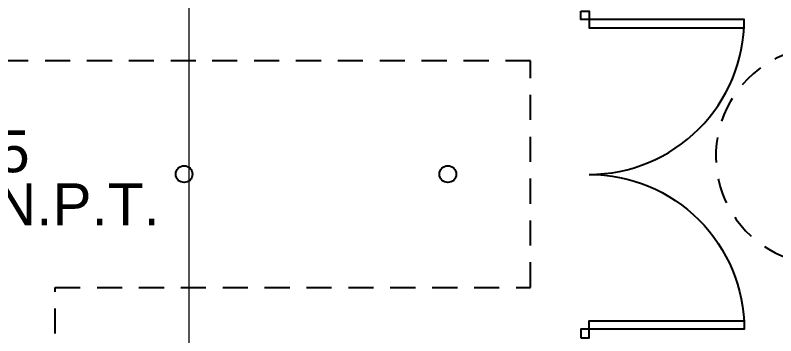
# Model space of a CAD drawing. Header units: metres. Extents: x -22 to 564, y 0 to 143.
# Drawn here: x 111.521 to 116.059, y 41.386 to 43.3 of the extents above; entities that cross this region are included whole.
import ezdxf
from ezdxf.enums import TextEntityAlignment as Align

# ---------------------------------------------------------------- set-up
doc = ezdxf.new("R2010")
doc.units = ezdxf.units.M
doc.linetypes.add('EJES630', pattern=[6.3, 5.5, -0.4, 0, -0.4])
doc.linetypes.add('XREF 1N NEURO-ONCOLOGIA$0$HIDDE150', pattern=[0.24, 0.15, -0.09])
doc.layers.add('EJES', color=11, linetype='EJES630', lineweight=0)
for name, color, linetype in [('NIVELES', 9, 'Continuous'), ('XREF 1N NEURO-ONCOLOGIA$0$CANCELES', 1, 'Continuous'), ('XREF 1N NEURO-ONCOLOGIA$0$LAMPARAS 1', 112, 'Continuous'), ('XREF 1N NEURO-ONCOLOGIA$0$PLAFONES', 20, 'XREF 1N NEURO-ONCOLOGIA$0$HIDDE150'), ('XREF 1N NEURO-ONCOLOGIA$0$TEX-MOB', 4, 'Continuous')]:
    doc.layers.add(name, color=color, linetype=linetype)
doc.styles.add('NIVELES', font='arial.ttf', dxfattribs={"height": 0.25})
doc.styles.add('XREF 1N NEURO-ONCOLOGIA$0$HANDLET', font='romans.shx')

# ---------------------------------------------------------------- blocks, each defined once
blk = doc.blocks.new('NPT')
h = blk.add_hatch(color=256)
h.paths.add_polyline_path([(0, 0.1241), (0, 0), (0.1241, 0, 0.414214)])
h.paths.add_polyline_path([(0, 0), (-0.1241, 0, 0.414214), (0, -0.1241)])
for p, q in [((0, -0.2327), (0, 0.2327)), ((-0.2327, 0), (0.2327, 0))]:
    blk.add_line(p, q)
blk.add_circle((0, 0), 0.1241)
at = {"style": 'NIVELES'}
for p in [(0.2779, 0.028), (0.2779, -0.2879)]:
    blk.add_attdef('NIVEL', p, '', height=0.25, dxfattribs=at)
blk = doc.blocks.new('XREF 1N NEURO-ONCOLOGIA')
at = {"layer": 'XREF 1N NEURO-ONCOLOGIA$0$CANCELES'}
for points in [[(7.9239, 29.5208), (7.9239, 29.4708), (7.9739, 29.4708), (7.9739, 29.5208)], [(9.8739, 29.5208), (9.8739, 29.4708), (9.8239, 29.4708), (9.8239, 29.5208)]]:
    blk.add_lwpolyline(points, close=True, dxfattribs=at)
for points in [[(8.8989, 29.4708, -0.414214), (7.9739, 28.5458), (7.9739, 29.4708), (8.0239, 29.4708), (8.0239, 28.5458), (7.9739, 28.5458)], [(8.8989, 29.4708, 0.414214), (9.8239, 28.5458), (9.8239, 29.4708), (9.7739, 29.4708), (9.7739, 28.5458), (9.8239, 28.5458)]]:
    blk.add_lwpolyline(points, format="xyb", dxfattribs=at)
at = {"layer": 'XREF 1N NEURO-ONCOLOGIA$0$LAMPARAS 1'}
for centre in [(8.9006, 31.888), (8.9006, 30.3143)]:
    blk.add_circle(centre, 0.05, dxfattribs=at)
at = {"layer": 'XREF 1N NEURO-ONCOLOGIA$0$PLAFONES'}
blk.add_lwpolyline([(1.4486, 34.2658), (1.4486, 32.6576), (8.2239, 32.6576), (8.2239, 29.8208), (9.5773, 29.8208), (9.5773, 31.8176), (9.5773, 34.9576), (12.9548, 34.9576), (12.9548, 36.1576), (9.5739, 36.1576), (9.5739, 37.3516), (8.2239, 37.3516), (8.2239, 34.2658)], close=True, dxfattribs=at)
blk.add_arc((9.0095, 28.0663), 0.6495, 14.0486, 199.0878, dxfattribs=at)
at = {"layer": 'XREF 1N NEURO-ONCOLOGIA$0$TEX-MOB', "style": 'XREF 1N NEURO-ONCOLOGIA$0$HANDLET'}
for p in [(1.7, 4.5847, 0), (1.7073, 2.0138, 0)]:
    blk.add_attdef('234', text='', height=0.075, rotation=180, dxfattribs=at).set_placement(p, align=Align.MIDDLE_CENTER)

msp = doc.modelspace()

# ---------------------------------------------------------------- block references
at = {"layer": 'NIVELES'}
ref = msp.add_blockref('NPT', (109.2625, 42.3345), dxfattribs=at)
ref.add_attrib('NIVEL', 'N.P.T.=15.75', (109.5404, 42.3624), dxfattribs={"layer": '0', "height": 0.25, "style": 'NIVELES'})
ref.add_attrib('NIVEL', 'N.PL.=2.90/N.P.T.', (109.5404, 42.0466), dxfattribs={"layer": '0', "height": 0.25, "style": 'NIVELES'})

# ---------------------------------------------------------------- next in the draw order: block references
at = {"rotation": 90}
msp.add_blockref('XREF 1N NEURO-ONCOLOGIA', (144.4169, 33.4511), dxfattribs=at)

# ---------------------------------------------------------------- next in the draw order: linework, layer by layer
at = {"layer": 'EJES'}
msp.add_line((112.5597, 33.165), (112.5596, 58.55), dxfattribs=at)

doc.saveas('drawing.dxf')
